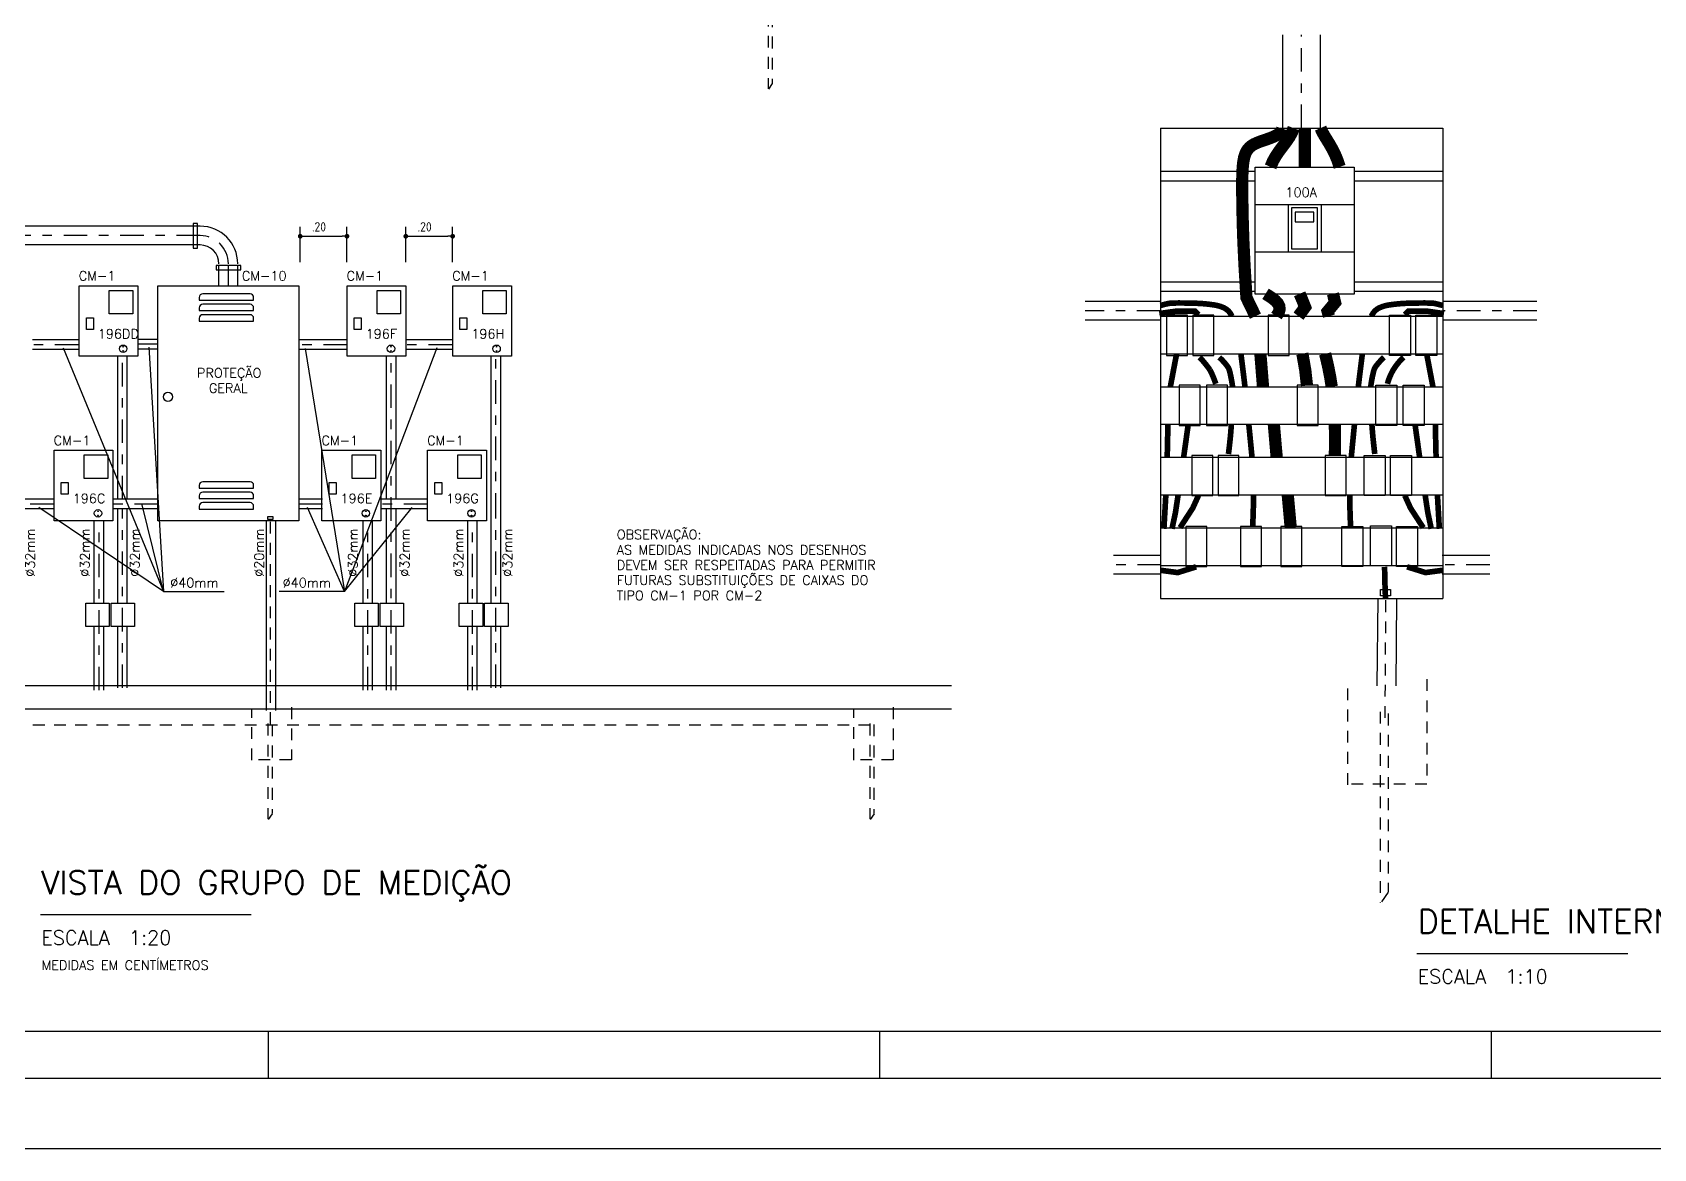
# Model space of a CAD drawing. Extents: x 34.9 to 78.4, y 14.2 to 45.4.
# Drawn here: x 43.65 to 60.88, y 14.24 to 26.11 of the extents above; entities that cross this region are included whole.
import ezdxf

# ---------------------------------------------------------------- set-up
doc = ezdxf.new("R2010")
doc.units = 0
doc.header["$LTSCALE"] = 0.5
doc.header["$MEASUREMENT"] = 0
doc.linetypes.add('DASHDOT', pattern=[1, 0.5, -0.25, 0, -0.25])
doc.linetypes.add('HIDDEN', pattern=[0.375, 0.25, -0.125])
doc.layers.get('0').update_dxf_attribs({"linetype": 'CONTINUOUS'})
doc.layers.get('DEFPOINTS').update_dxf_attribs({"linetype": 'CONTINUOUS'})
for name, color, linetype in [('COTAS', 1, 'CONTINUOUS'), ('FORMATO', 2, 'CONTINUOUS'), ('MEDICAO', 4, 'CONTINUOUS'), ('MEDICAO-ELETRICA', 7, 'CONTINUOUS'), ('TEXT_MEDICAO', 2, 'CONTINUOUS'), ('TITULOS', 6, 'CONTINUOUS')]:
    doc.layers.add(name, color=color, linetype=linetype)
doc.styles.add('ROMANS', font='romans.shx')
doc.styles.get("Standard").update_dxf_attribs({"font": 'ISOCP'})
doc.dimstyles.new('MEDICAO$0', dxfattribs={"dimtxt": 0.1, "dimasz": 0.05, "dimexe": 0.1, "dimexo": 0.25, "dimgap": 0.05, "dimtad": 1, "dimdec": 4, "dimlfac": 100, "dimtxsty": 'ROMANS', "dimblk1": 'DOT', "dimblk2": 'DOT', "dimsah": 1, "dimcen": 2.5, "dimclrd": 1, "dimclre": 1, "dimclrt": 2, "dimazin": 3, "dimtfac": 1, "dimtdec": 4, "dimtmove": 0, "dimatfit": 3, "dimtvp": 1, "dimtolj": 1})

# ---------------------------------------------------------------- blocks, each defined once
blk = doc.blocks.new('A1')
at = {"layer": 'FORMATO', "color": 8}
blk.add_line((-40.8, 0.5), (-0.5, 0.5), dxfattribs=at)
at = {"layer": 'FORMATO', "color": 1}
for p, q in [((-31.5, 0.5), (-31.5, 0)), ((-25, 0.5), (-25, 0)), ((-18.5, 0.5), (-18.5, 0)), ((-42.8, -0.75), (0.75, -0.75))]:
    blk.add_line(p, q, dxfattribs=at)
at = {"layer": 'FORMATO'}
blk.add_line((-42.05, 0), (0, 0), dxfattribs=at)
blk = doc.blocks.new('A1_50')
at = {"layer": 'FORMATO'}
blk.add_blockref('A1', (57.821, 13.702), dxfattribs=at)
blk = doc.blocks.new('CM-10-EF')
at = {"layer": 'MEDICAO'}
for p, q in [((0.3925, 0.9651), (0.1912, 0.9651)), ((0.1762, 0.9501), (0.1762, 0.938)), ((0.1762, 0.938), (0.4075, 0.938)), ((0.1762, 0.9058), (0.1762, 0.8938)), ((0.3925, 0.9208), (0.1912, 0.9208)), ((0.4075, 0.938), (0.4075, 0.9501)), ((0.4075, 0.8938), (0.4075, 0.9058)), ((0.1762, 0.8938), (0.4075, 0.8938)), ((0.1762, 0.8616), (0.1762, 0.8495)), ((0.1762, 0.8495), (0.4075, 0.8495)), ((0.3925, 0.8766), (0.1912, 0.8766)), ((0.4075, 0.8495), (0.4075, 0.8616)), ((0.1762, 0.1508), (0.1762, 0.1388)), ((0.1762, 0.1388), (0.4075, 0.1388)), ((0.3925, 0.1658), (0.1912, 0.1658)), ((0.4075, 0.1388), (0.4075, 0.1508)), ((0.1762, 0.1065), (0.1762, 0.0945)), ((0.1762, 0.0945), (0.4075, 0.0945)), ((0.3925, 0.1215), (0.1912, 0.1215)), ((0.3925, 0.0773), (0.1912, 0.0773)), ((0.4075, 0.0945), (0.4075, 0.1065)), ((0.1762, 0.0623), (0.1762, 0.0502)), ((0.1762, 0.0502), (0.4075, 0.0502)), ((0.4075, 0.0502), (0.4075, 0.0623))]:
    blk.add_line(p, q, dxfattribs=at)
blk.add_lwpolyline([(0, 0), (0, 1), (0.6, 1), (0.6, 0)], close=True, dxfattribs=at)
blk.add_circle((0.0433, 0.5273), 0.0197, dxfattribs=at)
for centre, start, end in [((0.1912, 0.9501), 90, 180), ((0.3925, 0.9501), 0, 90), ((0.1912, 0.9058), 90, 180), ((0.3925, 0.9058), 0, 90), ((0.1912, 0.8616), 90, 180), ((0.3925, 0.8616), 0, 90), ((0.1912, 0.1508), 90, 180), ((0.3925, 0.1508), 0, 90), ((0.1912, 0.1065), 90, 180), ((0.1912, 0.0623), 90, 180), ((0.3925, 0.1065), 0, 90), ((0.3925, 0.0623), 0, 90)]:
    blk.add_arc(centre, 0.015, start, end, dxfattribs=at)
blk = doc.blocks.new('_DOT')
at = {"color": 0, "linetype": 'BYBLOCK'}
blk.add_line((-0.5, 0), (-1, 0), dxfattribs=at)
at = {"color": 0, "linetype": 'BYBLOCK', "const_width": 0.5}
blk.add_lwpolyline([(-0.25, 0, 1), (0.25, 0, 1)], format="xyb", close=True, dxfattribs=at)
blk = doc.blocks.new('*D9')
at = {"color": 1, "linetype": 'BYBLOCK'}
for p, q in [((44.776, 22.372), (44.449, 22.372)), ((44.549, 18.172), (44.549, 22.322)), ((44.378, 18.122), (44.649, 18.122))]:
    blk.add_line(p, q, dxfattribs=at)
at = {"layer": 'DEFPOINTS', "color": 0, "linetype": 'BYBLOCK'}
for p in [(44.549, 22.372), (45.026, 22.372), (44.128, 18.122)]:
    blk.add_point(p, dxfattribs=at)
at = {"color": 1, "linetype": 'BYBLOCK', "xscale": 0.05, "yscale": 0.05, "zscale": 0.05}
for p, rotation in [((44.549, 22.372), 90), ((44.549, 18.122), 270)]:
    blk.add_blockref('_DOT', p, dxfattribs=dict(at, rotation=rotation))
at = {"color": 2, "linetype": 'CONTINUOUS'}
blk.add_text('170', height=0.1, rotation=90, dxfattribs=at).set_placement((44.499, 20.09))
blk = doc.blocks.new('CM-1-EF')
at = {"layer": 'MEDICAO'}
for points in [[(0, 0), (0, 0.3), (0.25, 0.3), (0.25, 0)], [(0.228, 0.2801), (0.228, 0.1801), (0.128, 0.1801), (0.128, 0.2801)], [(0.0305, 0.1135), (0.0305, 0.1635), (0.0605, 0.1635), (0.0605, 0.1135)]]:
    blk.add_lwpolyline(points, close=True, dxfattribs=at)
for centre, radius in [((0.1868, 0.0319), 0.0158), ((0.1867, 0.0406), 0.00145), ((0.1867, 0.0226), 0.00145)]:
    blk.add_circle(centre, radius, dxfattribs=at)
blk = doc.blocks.new('*D14')
at = {"color": 1, "linetype": 'BYBLOCK'}
for p, q in [((47.62, 23.665), (47.62, 24.04)), ((48.118, 23.665), (48.118, 24.04)), ((47.67, 23.94), (48.068, 23.94))]:
    blk.add_line(p, q, dxfattribs=at)
at = {"layer": 'DEFPOINTS', "color": 0, "linetype": 'BYBLOCK'}
for p in [(48.118, 23.94), (47.62, 23.415), (48.118, 23.415)]:
    blk.add_point(p, dxfattribs=at)
at = {"color": 1, "linetype": 'BYBLOCK', "xscale": 0.05, "yscale": 0.05, "zscale": 0.05, "rotation": 180}
blk.add_blockref('_DOT', (47.62, 23.94), dxfattribs=at)
at = {"color": 1, "linetype": 'BYBLOCK', "xscale": 0.05, "yscale": 0.05, "zscale": 0.05}
blk.add_blockref('_DOT', (48.118, 23.94), dxfattribs=at)
at = {"color": 2, "linetype": 'CONTINUOUS'}
blk.add_text('.20', height=0.1, dxfattribs=at).set_placement((47.746, 23.99))
blk = doc.blocks.new('*D15')
at = {"color": 1, "linetype": 'BYBLOCK'}
for p, q in [((46.498, 23.665), (46.498, 24.04)), ((46.995, 23.665), (46.995, 24.04)), ((46.548, 23.94), (46.945, 23.94))]:
    blk.add_line(p, q, dxfattribs=at)
at = {"layer": 'DEFPOINTS', "color": 0, "linetype": 'BYBLOCK'}
for p in [(46.995, 23.94), (46.498, 23.415), (46.995, 23.415)]:
    blk.add_point(p, dxfattribs=at)
at = {"color": 1, "linetype": 'BYBLOCK', "xscale": 0.05, "yscale": 0.05, "zscale": 0.05, "rotation": 180}
blk.add_blockref('_DOT', (46.498, 23.94), dxfattribs=at)
at = {"color": 1, "linetype": 'BYBLOCK', "xscale": 0.05, "yscale": 0.05, "zscale": 0.05}
blk.add_blockref('_DOT', (46.995, 23.94), dxfattribs=at)
at = {"color": 2, "linetype": 'CONTINUOUS'}
blk.add_text('.20', height=0.1, dxfattribs=at).set_placement((46.623, 23.99))

msp = doc.modelspace()

# ---------------------------------------------------------------- linework, layer by layer
at = {"layer": 'MEDICAO', "color": 2}
for p, q in [((56.9418666, 25.0904955), (56.9418666, 26.0813188)), ((57.3418666, 25.0904955), (57.3418666, 26.0813188)), ((55.6418666, 24.6306884), (56.6489255, 24.6306884)), ((55.6418666, 24.5306884), (56.6489255, 24.5306884)), ((57.6989255, 24.6306884), (58.6494859, 24.6306884)), ((57.6989255, 24.5306884), (58.6494859, 24.5306884)), ((56.6489255, 24.2760604), (57.6989255, 24.2760604)), ((56.9989255, 24.2760604), (56.9989255, 23.7760604)), ((57.3089817, 24.2426984), (57.0355862, 24.2426984)), ((57.0355862, 24.2426984), (57.0355862, 23.8058333)), ((57.2699252, 24.1958912), (57.0746427, 24.1958912)), ((57.0746427, 24.1958912), (57.0746427, 24.0944778)), ((57.2699252, 24.0944778), (57.2699252, 24.1958912)), ((57.3089817, 23.8058333), (57.3089817, 24.2426984)), ((57.3489255, 24.2760604), (57.3489255, 23.7760604)), ((45.4340578, 24.0471024), (40.6174044, 24.0471024)), ((57.0746427, 24.0944778), (57.2699252, 24.0944778)), ((45.4340578, 23.8471024), (40.6174044, 23.8471024)), ((57.0355862, 23.8058333), (57.3089817, 23.8058333)), ((45.6340578, 23.4145234), (45.6340578, 23.6308295)), ((45.8340578, 23.4145234), (45.8340578, 23.6308295)), ((56.6489255, 23.7760604), (57.6989255, 23.7760604)), ((55.6418666, 23.4555723), (56.6489255, 23.4555723)), ((57.6989255, 23.4555723), (58.6494859, 23.4555723)), ((55.6418666, 23.3555723), (56.6489255, 23.3555723)), ((57.6989255, 23.3555723), (58.6494859, 23.3555723)), ((55.6418666, 23.2476449), (54.8400599, 23.2476449)), ((55.6418666, 23.0904955), (58.6418666, 23.0904955)), ((59.6418666, 23.2476449), (58.6418666, 23.2476449)), ((55.6418666, 23.0476449), (54.8400599, 23.0476449)), ((59.6418666, 23.0476449), (58.6418666, 23.0476449)), ((44.1403771, 22.8372531), (43.6522487, 22.8372531)), ((44.9840578, 22.8413315), (44.7711752, 22.8413315)), ((46.9951753, 22.8372531), (46.4951753, 22.8372531)), ((48.1100369, 22.8372531), (47.6219085, 22.8372531)), ((44.1403771, 22.7372531), (43.6522487, 22.7372531)), ((44.5591796, 21.1430981), (44.5591796, 22.6612287)), ((44.6591796, 21.1430981), (44.6591796, 22.6612287)), ((44.9840578, 22.7413315), (44.7711752, 22.7413315)), ((46.9951753, 22.7372531), (46.4951753, 22.7372531)), ((47.4163394, 21.1430981), (47.4163394, 22.6612287)), ((47.5163394, 21.1430981), (47.5163394, 22.6612287)), ((48.1100369, 22.7372531), (47.6219085, 22.7372531)), ((48.5288394, 20.9596035), (48.5288394, 22.6612287)), ((48.6288394, 20.9596035), (48.6288394, 22.6612287)), ((55.6418666, 22.6904955), (58.6418666, 22.6904955)), ((55.6418666, 22.3404955), (58.6418666, 22.3404955)), ((55.6418666, 21.9404955), (58.6418666, 21.9404955)), ((55.6418666, 21.5904955), (58.6418666, 21.5904955)), ((43.8792595, 21.1430981), (43.3878723, 21.1430981)), ((43.8792595, 21.0430981), (43.3878723, 21.0430981)), ((44.9864193, 21.1430981), (44.5043639, 21.1430981)), ((44.9864193, 21.0430981), (44.5043639, 21.0430981)), ((44.5591796, 20.0395234), (44.5591796, 21.0430981)), ((44.6591796, 20.0395234), (44.6591796, 21.0430981)), ((46.7340578, 21.1430981), (46.4816963, 21.1430981)), ((46.7340578, 21.0430981), (46.4816963, 21.0430981)), ((47.8489193, 21.1430981), (47.3575321, 21.1430981)), ((47.8489193, 21.0430981), (47.3575321, 21.0430981)), ((47.4163394, 20.0395234), (47.4163394, 21.0430981)), ((47.5163394, 20.0395234), (47.5163394, 21.0430981)), ((48.5288394, 20.0395234), (48.5288394, 21.0430981)), ((48.6288394, 20.0395234), (48.6288394, 21.0430981)), ((55.6418666, 21.1904955), (58.6418666, 21.1904955)), ((44.3091796, 20.0395234), (44.3091796, 20.9145234)), ((44.4091796, 20.0395234), (44.4091796, 20.9145234)), ((46.1402983, 18.8971706), (46.1402983, 20.9145234)), ((46.2402983, 18.8971706), (46.2402983, 20.9145234)), ((47.1663394, 20.0395234), (47.1663394, 20.9145234)), ((47.2663394, 20.0395234), (47.2663394, 20.9145234)), ((48.2788394, 20.0395234), (48.2788394, 20.9145234)), ((48.3788394, 20.0395234), (48.3788394, 20.9145234)), ((55.6418666, 20.8404955), (58.6418666, 20.8404955)), ((55.6465896, 20.5476449), (55.1418666, 20.5476449)), ((59.1418666, 20.5476449), (58.6371435, 20.5476449)), ((55.6465896, 20.3476449), (55.1418666, 20.3476449)), ((55.6418666, 20.4404955), (58.6418666, 20.4404955)), ((59.1418666, 20.3476449), (58.6371435, 20.3476449)), ((57.9461625, 19.1607443), (57.9543476, 20.0904955)), ((58.1461625, 19.1607443), (58.1543476, 20.0904955)), ((44.3091796, 19.1139369), (44.3091796, 19.7895234)), ((44.4091796, 19.1139369), (44.4091796, 19.7895234)), ((44.5591796, 19.1387035), (44.5591796, 19.7895234)), ((44.6591796, 19.1387035), (44.6591796, 19.7895234)), ((47.1663394, 19.1139369), (47.1663394, 19.7895234)), ((47.2663394, 19.1139369), (47.2663394, 19.7895234)), ((47.4163394, 19.1156336), (47.4163394, 19.7895234)), ((47.5163394, 19.1156336), (47.5163394, 19.7895234)), ((48.2788394, 19.1139369), (48.2788394, 19.7895234)), ((48.3788394, 19.1139369), (48.3788394, 19.7895234)), ((48.5288394, 19.1387035), (48.5288394, 19.7895234)), ((48.6288394, 19.1387035), (48.6288394, 19.7895234))]:
    msp.add_line(p, q, dxfattribs=at)
at = {"layer": 'MEDICAO', "color": 1, "linetype": 'DASHDOT'}
for p, q in [((57.1418666, 25.0904955), (57.1418666, 26.0813188)), ((45.4340578, 23.9471024), (40.6174044, 23.9471024)), ((45.7340578, 23.4145234), (45.7340578, 23.6308295)), ((55.6418666, 23.1476449), (54.8400599, 23.1476449)), ((59.6418666, 23.1476449), (58.6418666, 23.1476449)), ((44.1403771, 22.7872531), (43.6522487, 22.7872531)), ((44.9840578, 22.7913315), (44.7711752, 22.7913315)), ((46.9951753, 22.7872531), (46.4951753, 22.7872531)), ((48.1100369, 22.7872531), (47.6219085, 22.7872531)), ((44.6091796, 21.1430981), (44.6091796, 22.6612287)), ((47.4663394, 19.1156336), (47.4663394, 22.6612287)), ((48.5788394, 20.9596035), (48.5788394, 22.6612287)), ((43.8792595, 21.0930981), (43.3878723, 21.0930981)), ((44.9864193, 21.0930981), (44.5043639, 21.0930981)), ((44.6091796, 19.1387035), (44.6091796, 21.0430981)), ((46.7340578, 21.0930981), (46.4816963, 21.0930981)), ((47.8489193, 21.0930981), (47.3575321, 21.0930981)), ((48.5788394, 19.1387035), (48.5788394, 21.0430981)), ((44.3591796, 19.1139369), (44.3591796, 20.9145234)), ((47.2163394, 19.1139369), (47.2163394, 20.9145234)), ((48.3288394, 19.1139369), (48.3288394, 20.9145234)), ((55.6465896, 20.4476449), (55.1418666, 20.4476449)), ((59.1418666, 20.4476449), (58.6371435, 20.4476449))]:
    msp.add_line(p, q, dxfattribs=at)
at = {"layer": 'MEDICAO'}
for p, q in [((55.6418666, 25.0904955), (58.6418666, 25.0904955)), ((55.6418666, 25.0904955), (55.6418666, 20.0904955)), ((58.6418666, 25.0904955), (58.6418666, 20.0904955)), ((56.6489255, 24.6760604), (57.6989255, 24.6760604)), ((56.6489255, 23.3260604), (56.6489255, 24.6760604)), ((57.6989255, 24.6760604), (57.6989255, 23.3260604)), ((57.6989255, 23.3260604), (56.6489255, 23.3260604)), ((55.70652, 23.1013155), (55.70652, 22.673719)), ((55.9289379, 23.1013155), (55.70652, 23.1013155)), ((55.9289379, 22.673719), (55.9289379, 23.1013155)), ((55.9852471, 23.1013155), (55.9852471, 22.673719)), ((56.207665, 23.1013155), (55.9852471, 23.1013155)), ((56.207665, 22.673719), (56.207665, 23.1013155)), ((57.0090089, 23.1013155), (56.786591, 23.1013155)), ((56.786591, 23.1013155), (56.786591, 22.673719)), ((57.0090089, 22.673719), (57.0090089, 23.1013155)), ((58.0760682, 23.1013155), (58.2984861, 23.1013155)), ((58.0760682, 22.673719), (58.0760682, 23.1013155)), ((58.2984861, 23.1013155), (58.2984861, 22.673719)), ((58.3547953, 22.673719), (58.3547953, 23.1013155)), ((58.3547953, 23.1013155), (58.5772132, 23.1013155)), ((58.5772132, 23.1013155), (58.5772132, 22.673719)), ((55.70652, 22.673719), (55.9289379, 22.673719)), ((55.9852471, 22.673719), (56.207665, 22.673719)), ((56.786591, 22.673719), (57.0090089, 22.673719)), ((58.2984861, 22.673719), (58.0760682, 22.673719)), ((58.5772132, 22.673719), (58.3547953, 22.673719)), ((56.0630628, 22.3557044), (55.8406449, 22.3557044)), ((55.8406449, 22.3557044), (55.8406449, 21.9281079)), ((56.0630628, 21.9281079), (56.0630628, 22.3557044)), ((56.1309857, 22.3557044), (56.1309857, 21.9281079)), ((56.3534036, 22.3557044), (56.1309857, 22.3557044)), ((56.3534036, 21.9281079), (56.3534036, 22.3557044)), ((57.3173391, 22.3557044), (57.0949212, 22.3557044)), ((57.0949212, 22.3557044), (57.0949212, 21.9281079)), ((57.3173391, 21.9281079), (57.3173391, 22.3557044)), ((57.9303296, 22.3557044), (58.1527475, 22.3557044)), ((57.9303296, 21.9281079), (57.9303296, 22.3557044)), ((58.1527475, 22.3557044), (58.1527475, 21.9281079)), ((58.2206704, 21.9281079), (58.2206704, 22.3557044)), ((58.2206704, 22.3557044), (58.4430883, 22.3557044)), ((58.4430883, 22.3557044), (58.4430883, 21.9281079)), ((55.8406449, 21.9281079), (56.0630628, 21.9281079)), ((56.1309857, 21.9281079), (56.3534036, 21.9281079)), ((57.0949212, 21.9281079), (57.3173391, 21.9281079)), ((58.1527475, 21.9281079), (57.9303296, 21.9281079)), ((58.4430883, 21.9281079), (58.2206704, 21.9281079)), ((56.197189, 21.6100934), (55.9747711, 21.6100934)), ((55.9747711, 21.6100934), (55.9747711, 21.1824969)), ((56.197189, 21.1824969), (56.197189, 21.6100934)), ((56.4759173, 21.6100934), (56.2534994, 21.6100934)), ((56.2534994, 21.6100934), (56.2534994, 21.1824969)), ((56.4759173, 21.1824969), (56.4759173, 21.6100934)), ((57.3916376, 21.6100934), (57.3916376, 21.1824969)), ((57.6140555, 21.6100934), (57.3916376, 21.6100934)), ((57.6140555, 21.1824969), (57.6140555, 21.6100934)), ((57.8078158, 21.1824969), (57.8078158, 21.6100934)), ((57.8078158, 21.6100934), (58.0302337, 21.6100934)), ((58.0302337, 21.6100934), (58.0302337, 21.1824969)), ((58.0865442, 21.6100934), (58.3089621, 21.6100934)), ((58.0865442, 21.1824969), (58.0865442, 21.6100934)), ((58.3089621, 21.6100934), (58.3089621, 21.1824969)), ((55.9747711, 21.1824969), (56.197189, 21.1824969)), ((56.2534994, 21.1824969), (56.4759173, 21.1824969)), ((57.3916376, 21.1824969), (57.6140555, 21.1824969)), ((58.0302337, 21.1824969), (57.8078158, 21.1824969)), ((58.3089621, 21.1824969), (58.0865442, 21.1824969)), ((55.9115812, 20.8550469), (55.9115812, 20.4274504)), ((56.1339991, 20.8550469), (55.9115812, 20.8550469)), ((56.1339991, 20.4274504), (56.1339991, 20.8550469)), ((56.7146819, 20.8550469), (56.492264, 20.8550469)), ((56.492264, 20.8550469), (56.492264, 20.4274504)), ((56.7146819, 20.4274504), (56.7146819, 20.8550469)), ((57.1443881, 20.8550469), (56.9219702, 20.8550469)), ((56.9219702, 20.8550469), (56.9219702, 20.4274504)), ((57.1443881, 20.4274504), (57.1443881, 20.8550469)), ((57.5690513, 20.4274504), (57.5690513, 20.8550469)), ((57.5690513, 20.8550469), (57.7914692, 20.8550469)), ((57.7914692, 20.8550469), (57.7914692, 20.4274504)), ((57.8732685, 20.435338), (57.8732685, 20.8629346)), ((57.8732685, 20.8629346), (58.0956864, 20.8629346)), ((58.0956864, 20.8629346), (58.0956864, 20.435338)), ((58.149734, 20.8550469), (58.3721519, 20.8550469)), ((58.149734, 20.4274504), (58.149734, 20.8550469)), ((58.3721519, 20.8550469), (58.3721519, 20.4274504)), ((55.9115812, 20.4274504), (56.1339991, 20.4274504)), ((56.492264, 20.4274504), (56.7146819, 20.4274504)), ((56.9219702, 20.4274504), (57.1443881, 20.4274504)), ((57.7914692, 20.4274504), (57.5690513, 20.4274504)), ((58.0956864, 20.435338), (57.8732685, 20.435338)), ((58.3721519, 20.4274504), (58.149734, 20.4274504)), ((55.6418666, 20.0904955), (58.6418666, 20.0904955)), ((40.9160687, 19.1645234), (53.4220218, 19.1645234)), ((40.9160687, 18.9145234), (53.4220218, 18.9145234))]:
    msp.add_line(p, q, dxfattribs=at)
at = {"layer": 'MEDICAO', "color": 2, "linetype": 'HIDDEN'}
msp.add_line((40.0575221, 18.7454586), (52.5761903, 18.7454586), dxfattribs=at)
at = {"layer": 'MEDICAO', "color": 2}
for points, const_width in [([(56.9361863, 25.0843357), (56.9282633, 25.060912), (56.9117946, 25.0402466), (56.8883723, 25.0219823), (56.8595885, 25.0057624), (56.8270356, 24.9912298), (56.7923056, 24.9780276), (56.7569907, 24.9657988), (56.7226831, 24.9541866), (56.6907123, 24.9427764), (56.6613572, 24.9309235), (56.6346341, 24.9179256), (56.6105592, 24.9030803), (56.5891488, 24.8856854), (56.5704191, 24.8650387), (56.5543863, 24.8404377), (56.5410667, 24.8111801), (56.530436, 24.7763441), (56.5223072, 24.7341292), (56.516453, 24.682515), (56.5126458, 24.6194814), (56.5106583, 24.5430082), (56.510263, 24.4510753), (56.5112324, 24.3416624), (56.513339, 24.2127494), (56.516775, 24.0595925), (56.5234103, 23.8665533), (56.5355346, 23.61527), (56.5554374, 23.2873807), (56.6506878, 23.0904955)], 0.13), ([(57.0563636, 25.0898671), (57.0381117, 25.0409643), (57.0112598, 24.9931249), (56.978347, 24.945449), (56.9419125, 24.8970369), (56.9044952, 24.8469888), (56.8686343, 24.794405), (56.8368688, 24.7383855), (56.8117377, 24.6780307)], 0.13), ([(57.1751797, 25.0898671), (57.1751797, 24.6780307)], 0.13), ([(57.3429233, 25.0898671), (57.3593734, 25.0524163), (57.381475, 25.0127569), (57.4076717, 24.9699891), (57.4364075, 24.923213), (57.466126, 24.8715289), (57.4952709, 24.814037), (57.5222861, 24.7498376), (57.5456153, 24.6780307)], 0.13), ([(56.7581517, 23.3279809), (56.796189, 23.3042813), (56.831986, 23.2800285), (56.863302, 23.2546692), (56.8878965, 23.22765), (56.9035287, 23.1984177), (56.9079579, 23.166419), (56.8989436, 23.1311007), (56.874245, 23.0919094)], 0.13), ([(57.1205951, 23.3279809), (57.1459718, 23.2699157), (57.1788274, 23.1865838), (57.1085665, 23.0904955)], 0.13), ([(57.4751604, 23.3279809), (57.4975401, 23.2352661), (57.4181898, 23.1402921), (57.4320972, 23.0904955)], 0.13), ([(56.0456413, 23.1058573), (56.0088734, 23.1425737), (55.8005217, 23.1425737), (55.6289391, 23.1180963)], 0.06), ([(58.2380919, 23.1058573), (58.2748597, 23.1425737), (58.4832115, 23.1425737), (58.6547941, 23.1180963)], 0.06), ([(56.7036697, 22.6904955), (56.7312999, 22.3404955)], 0.13), ([(57.1490549, 22.6904955), (57.1535873, 22.6706714), (57.1809027, 22.5135677), (57.198523, 22.3522219)], 0.13), ([(57.3914159, 22.6904955), (57.4034624, 22.6428299), (57.4264881, 22.5410782), (57.4461744, 22.4390499), (57.461709, 22.3404955)], 0.13), ([(55.8127785, 22.6897438), (55.7466104, 22.3404955)], 0.06), ([(58.4709547, 22.6897438), (58.5371228, 22.3404955)], 0.06), ([(55.7206705, 21.9404955), (55.7147304, 21.6616973), (55.7125698, 21.5904955)], 0.06), ([(55.9353377, 21.9309478), (55.8877655, 21.5904955)], 0.06), ([(56.8466415, 21.9404955), (56.8705311, 21.660458), (56.8768532, 21.5904955)], 0.13), ([(57.4941625, 21.9404955), (57.4960153, 21.8821096), (57.4970735, 21.7520019), (57.495431, 21.6125345)], 0.13), ([(58.3483955, 21.9309478), (58.3959677, 21.5904955)], 0.06), ([(58.5630627, 21.9404955), (58.5690028, 21.6616973), (58.5711634, 21.5904955)], 0.06), ([(55.6986221, 21.1904955), (55.6779625, 20.8294698)], 0.06), ([(55.8293027, 21.1904955), (55.8005217, 21.0008108), (55.7637538, 20.8294698)], 0.06), ([(56.0456413, 21.1843908), (55.9843611, 21.0497655), (55.8495464, 20.8417082)], 0.06), ([(56.9942949, 21.1904955), (57.0257391, 20.8425258)], 0.13), ([(58.2380919, 21.1843908), (58.2993721, 21.0497655), (58.4341868, 20.8417082)], 0.06), ([(58.4544305, 21.1904955), (58.4832115, 21.0008108), (58.5199793, 20.8294698)], 0.06), ([(58.5851111, 21.1904955), (58.6057707, 20.8294698)], 0.06), ([(56.021129, 20.4255947), (55.825034, 20.3644016), (55.6411946, 20.388879)], 0.06), ([(58.2626042, 20.4255947), (58.4586991, 20.3644016), (58.6425385, 20.388879)], 0.06)]:
    msp.add_lwpolyline(points, dxfattribs=dict(at, const_width=const_width))
for points in [[(45.4067555, 24.0760136), (45.3585104, 24.0760136), (45.3585104, 23.8129751), (45.4067555, 23.8129751)], [(45.6054291, 23.6308295), (45.6054291, 23.5825844), (45.8684676, 23.5825844), (45.8684676, 23.6308295)]]:
    msp.add_lwpolyline(points, close=True, dxfattribs=at)
at = {"layer": 'MEDICAO', "color": 2, "const_width": 0.06}
for points in [[(56.3997474, 23.0904955, 0.0000970172), (56.3995552, 23.090962, 0.1875899189), (56.315272, 23.1792894, 0.0699935353), (56.2200659, 23.2085519, 0.0327422983), (56.0088734, 23.2282441, 0.0068784028), (55.8347102, 23.2306402, 0.0143942469), (55.7514983, 23.2282441, 0.0402210335), (55.7187004, 23.22369, 0.0166201855), (55.6411946, 23.2037668)], [(57.8839857, 23.0904955, -0.0000970172), (57.884178, 23.090962, -0.1875899189), (57.9684611, 23.1792894, -0.0699935353), (58.0636672, 23.2085519, -0.0327422983), (58.2748597, 23.2282441, -0.0068784028), (58.4490229, 23.2306402, -0.0143942469), (58.5322349, 23.2282441, -0.0402210335), (58.5650328, 23.22369, -0.0166201855), (58.6425385, 23.2037668)], [(56.4077788, 22.3404955, 0.028855683), (56.376551, 22.5061638, 0.100378862), (56.3504034, 22.5611199, 0.0486482108), (56.2662473, 22.6530274)], [(56.5394083, 22.3404955, 0.0020516293), (56.5283011, 22.4346547, 0.0015476489), (56.4962526, 22.6904955, 0.0655010076)], [(57.7443249, 22.3404955, -0.0020516293), (57.7554321, 22.4346547, -0.0015476489), (57.7874806, 22.6904955, -0.0655010076)], [(57.8759544, 22.3404955, -0.028855683), (57.9071822, 22.5061638, -0.100378862), (57.9333297, 22.5611199, -0.0486482108), (58.0174858, 22.6530274)], [(56.3642954, 21.6249816, 0.0034037754), (56.3814873, 21.7780674, 0.0065722017), (56.3888078, 21.8575157, 0.0006901188), (56.3952397, 21.9404955, 0.0033078682)], [(56.6143984, 21.5904955, 0.0003874721), (56.5804252, 21.9404955, 0.0020611676)], [(57.6693348, 21.5904955, -0.0003874721), (57.703308, 21.9404955, -0.0020611676)], [(57.9194377, 21.6249816, -0.0034037754), (57.9022459, 21.7780674, -0.0065722017), (57.8949254, 21.8575157, -0.0006901188), (57.8884934, 21.9404955, -0.0033078682)], [(56.6216706, 20.8539472, 0.0086677436), (56.6313146, 21.1904955, 0.0239178384)], [(57.6620626, 20.8539472, -0.0086677436), (57.6524186, 21.1904955, -0.0239178384)], [(58.033318, 20.0888218, -0.0086677436), (58.023674, 20.4253701, -0.0239178384)]]:
    msp.add_lwpolyline(points, format="xyb", dxfattribs=at)
at = {"layer": 'MEDICAO', "color": 2}
for points in [[(56.2294795, 22.3715386, 0.06, 0.06, 0.034766378), (56.1682005, 22.5184028, 0.06, 0.06, 0.0380502329), (56.0578969, 22.6530274, 0.06, 0.06, 0)], [(58.0542537, 22.3715386, 0.06, 0.06, -0.034766378), (58.0797811, 22.4471038, 0.06, 0.06, -0.034766378), (58.1155327, 22.5184028, 0.06, 0.06, -0.0380502329), (58.1655546, 22.5899183, 0.06, 0.06, -0.0380502329), (58.2258363, 22.6530274, 0.06, 0.06, 0)]]:
    msp.add_lwpolyline(points, format="xyseb", dxfattribs=at)
at = {"layer": 'MEDICAO'}
for points in [[(44.2183637, 19.7895234), (44.2183637, 20.0395234), (44.4683637, 20.0395234), (44.4683637, 19.7895234)], [(44.4875538, 19.7895234), (44.4875538, 20.0395234), (44.7375538, 20.0395234), (44.7375538, 19.7895234)], [(47.0777856, 19.7895234), (47.0777856, 20.0395234), (47.3277856, 20.0395234), (47.3277856, 19.7895234)], [(47.3469757, 19.7895234), (47.3469757, 20.0395234), (47.5969757, 20.0395234), (47.5969757, 19.7895234)], [(48.1880235, 19.7895234), (48.1880235, 20.0395234), (48.4380235, 20.0395234), (48.4380235, 19.7895234)], [(48.4572136, 19.7895234), (48.4572136, 20.0395234), (48.7072136, 20.0395234), (48.7072136, 19.7895234)]]:
    msp.add_lwpolyline(points, close=True, dxfattribs=at)
at = {"layer": 'MEDICAO', "color": 2}
for radius in [0.4, 0.2]:
    msp.add_arc((45.4340578, 23.6471024), radius, 0, 90, dxfattribs=at)
at = {"layer": 'MEDICAO', "color": 1, "linetype": 'DASHDOT'}
msp.add_arc((45.4340578, 23.6471024), 0.3, 0, 90, dxfattribs=at)
at = {"layer": 'MEDICAO-ELETRICA', "color": 1, "linetype": 'HIDDEN'}
for p, q in [((51.4718415, 26.5217016), (51.4718415, 25.5077316)), ((51.5145999, 26.5122252), (51.5145999, 25.5645888)), ((51.5154951, 25.5634872), (51.4741287, 25.5035436))]:
    msp.add_line(p, q, dxfattribs=at)
at = {"layer": 'MEDICAO-ELETRICA', "color": 2, "linetype": 'HIDDEN'}
for p, q in [((46.180166, 20.9043214), (46.180166, 18.6927171)), ((58.034083, 20.0700915), (58.0258979, 18.7518374)), ((57.6339698, 18.107003), (57.6339698, 19.206263)), ((58.4725322, 19.230503), (58.4725322, 18.113615)), ((45.984202, 18.3702999), (45.984202, 18.9199299)), ((46.4034832, 18.9320499), (46.4034832, 18.3736059)), ((52.3823875, 18.3702999), (52.3823875, 18.9199299)), ((52.8016687, 18.9320499), (52.8016687, 18.3736059)), ((57.9760394, 18.8840654), (57.9760394, 16.8561254)), ((58.0615562, 18.8651126), (58.0615562, 16.9698398)), ((46.1552368, 18.7588311), (46.1552368, 17.7448611)), ((46.1979952, 18.7493547), (46.1979952, 17.8017183)), ((52.5534223, 18.7588311), (52.5534223, 17.7448611)), ((52.5961807, 18.7493547), (52.5961807, 17.8017183)), ((46.4034832, 18.3736059), (45.9895228, 18.3736059)), ((52.8016687, 18.3736059), (52.3877083, 18.3736059)), ((58.4725322, 18.113615), (57.6446114, 18.113615)), ((46.1988904, 17.8006167), (46.157524, 17.7406731)), ((52.5970759, 17.8006167), (52.5557095, 17.7406731)), ((58.0633466, 16.9676366), (57.9806138, 16.8477494))]:
    msp.add_line(p, q, dxfattribs=at)
at = {"layer": 'MEDICAO-ELETRICA', "color": 2}
for points in [[(46.1531192, 20.9278462), (46.1531192, 20.9611786), (46.2057596, 20.9611786), (46.2057596, 20.9278462)], [(57.9799894, 20.1171411), (57.9799894, 20.1838059), (58.0852702, 20.1838059), (58.0852702, 20.1171411)]]:
    msp.add_lwpolyline(points, close=True, dxfattribs=at)
at = {"layer": 'TEXT_MEDICAO'}
for p, q in [((43.9791893, 22.7554143), (45.0432817, 20.1621896)), ((44.888554, 22.7595603), (45.0432817, 20.1621896)), ((46.5518037, 22.7471109), (46.9669696, 20.1621896)), ((47.9488491, 22.7554143), (46.9669696, 20.1621896)), ((45.0432817, 20.1621896), (43.7185994, 21.0577975)), ((45.0432817, 20.1621896), (44.819199, 21.0858475)), ((46.9669696, 20.1621896), (46.5739492, 21.0577975)), ((46.9669696, 20.1621896), (47.6882592, 21.0577975)), ((45.0432817, 20.1621896), (45.6904896, 20.1621896)), ((46.9669696, 20.1621896), (46.2733146, 20.1621896))]:
    msp.add_line(p, q, dxfattribs=at)
at = {"layer": 'TITULOS', "color": 8}
for p, q in [((43.7361321, 16.7279162), (45.9782661, 16.7279162)), ((58.3657768, 16.3143134), (60.6079108, 16.3143134))]:
    msp.add_line(p, q, dxfattribs=at)

# ---------------------------------------------------------------- block references
at = {"layer": 'FORMATO'}
msp.add_blockref('A1_50', (19.8345234, 1.2881592), dxfattribs=at)
at = {"layer": 'MEDICAO', "xscale": 2.5, "yscale": 2.5, "zscale": 2.5}
for name, p in [('CM-1-EF', (44.1486652, 22.6645234)), ('CM-10-EF', (44.9840578, 20.9145234)), ('CM-1-EF', (46.9954612, 22.6645234)), ('CM-1-EF', (48.118325, 22.6645234)), ('CM-1-EF', (43.881846, 20.9145234)), ('CM-1-EF', (46.7286419, 20.9145234)), ('CM-1-EF', (47.8515058, 20.9145234))]:
    msp.add_blockref(name, p, dxfattribs=at)

# ---------------------------------------------------------------- texts
at = {"layer": 'MEDICAO', "color": 3, "style": 'ROMANS'}
for s, p in [('196DD', (44.3464147, 22.8529017)), ('196F', (47.1932106, 22.8529017)), ('196H', (48.3160745, 22.8529017)), ('196C', (44.0795954, 21.1029017)), ('196E', (46.9263914, 21.1029017)), ('196G', (48.0492552, 21.1029017))]:
    msp.add_text(s, height=0.1, dxfattribs=at).set_placement(p)
at = {"layer": 'TEXT_MEDICAO', "style": 'ROMANS'}
for s, p in [('100A', (56.9697027, 24.3573356)), ('OBSERVAÇÃO:', (49.8624849, 20.7186366)), ('AS MEDIDAS INDICADAS NOS DESENHOS', (49.8624849, 20.5567319)), ('DEVEM SER RESPEITADAS PARA PERMITIR', (49.8624849, 20.3948271)), ('FUTURAS SUBSTITUIÇÕES DE CAIXAS DO', (49.8624849, 20.2329223)), ('TIPO CM-1 POR CM-2', (49.8624849, 20.0710176)), ('MEDIDAS EM CENTÍMETROS', (43.7492101, 16.1400287))]:
    msp.add_text(s, height=0.1, dxfattribs=at).set_placement(p)
at = {"layer": 'TEXT_MEDICAO', "color": 3, "style": 'ROMANS'}
for s, p in [('CM-1', (44.1439875, 23.4690917)), ('CM-10', (45.8773826, 23.4690917)), ('CM-1', (46.9907834, 23.4690917)), ('CM-1', (48.1136473, 23.4690917)), ('PROTEÇÃO ', (45.4002109, 22.4366788)), ('GERAL', (45.5274568, 22.2747741)), ('CM-1', (43.8771682, 21.7190917)), ('CM-1', (46.7239642, 21.7190917)), ('CM-1', (47.846828, 21.7190917)), ('%%C40mm', (45.1154537, 20.2067387)), ('%%C40mm', (46.3109143, 20.2067387))]:
    msp.add_text(s, height=0.1, dxfattribs=at).set_placement(p)
for s, p in [('%%C32mm', (43.6769206, 20.3192962)), ('%%C32mm', (44.2588082, 20.3192962)), ('%%C32mm', (44.789653, 20.3192962)), ('%%C20mm', (46.1107646, 20.3192962)), ('%%C32mm', (47.1069948, 20.3192962)), ('%%C32mm', (47.6582569, 20.3192962)), ('%%C32mm', (48.2299359, 20.3192962)), ('%%C32mm', (48.7505722, 20.3192962))]:
    msp.add_text(s, height=0.1, rotation=90, dxfattribs=at).set_placement(p)
at = {"layer": 'TITULOS', "color": 6, "style": 'ROMANS'}
for s, p in [('VISTA DO GRUPO DE MEDIÇÃO', (43.7455528, 16.9444434)), ('DETALHE INTERNO DA CM-10', (58.3751976, 16.5308406))]:
    msp.add_text(s, height=0.25, dxfattribs=at).set_placement(p)
at = {"layer": 'TITULOS', "color": 4, "style": 'ROMANS'}
for s, p in [('ESCALA  1:20', (43.7455528, 16.4078325)), ('ESCALA  1:10', (58.3751976, 15.9942297))]:
    msp.add_text(s, height=0.15, dxfattribs=at).set_placement(p)

# ---------------------------------------------------------------- dimensions: what is measured, and where the dimension line sits
at = {"layer": 'COTAS'}
for base, p1, p2, picture, middle in [((46.9954612, 23.9402823), (46.4975973, 23.4145234), (46.9954612, 23.4145234), '*D15', (46.7465292, 24.0402823)), ((48.118325, 23.9402823), (47.6204612, 23.4145234), (48.118325, 23.4145234), '*D14', (47.8693931, 24.0402823))]:
    dim = msp.add_linear_dim(base=base, p1=p1, p2=p2, text='{.20}', dimstyle='MEDICAO$0', dxfattribs=at)
    dim.commit()
    dim.dimension.update_dxf_attribs({"geometry": picture, "text_midpoint": middle})
dim = msp.add_linear_dim(base=(42.1898619, 23.3880963), p1=(41.768173, 19.1380963), p2=(42.666849, 23.3880963), angle=90, text='{170}', dimstyle='MEDICAO$0', dxfattribs=at)
dim.commit()
dim.dimension.update_dxf_attribs({"geometry": '*D9', "text_midpoint": (45.7197652, 21.2630963), "insert": (-2.3596122, 1.0160716)})

doc.saveas('drawing.dxf')
